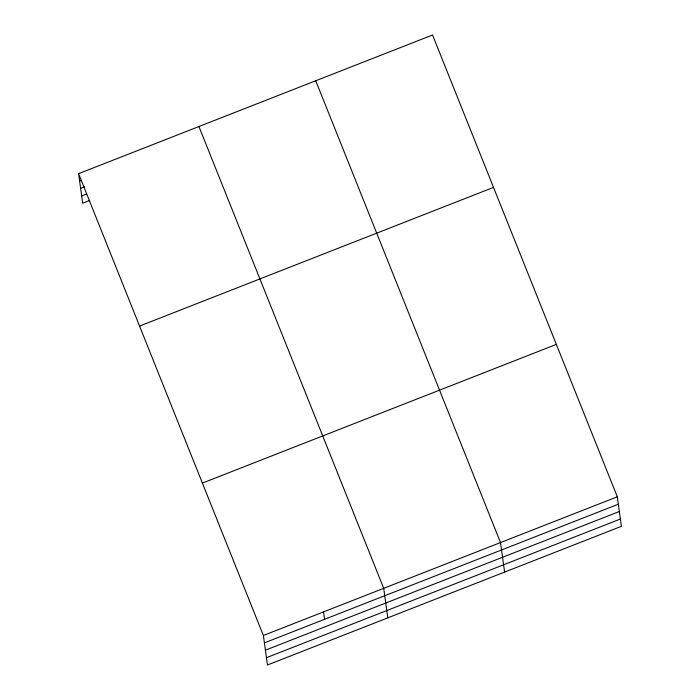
<?xml version="1.0" encoding="UTF-8"?>
<svg xmlns="http://www.w3.org/2000/svg" width="700" height="700" viewBox="0 0 700 700"><rect width="100%" height="100%" fill="white"/><g stroke="black" fill="none" stroke-linecap="round" stroke-linejoin="round"><path stroke-width="1.05" d="M78.593 173.679L432.539 35L617.312 496.799L621.407 526.321L267.461 665L263.366 635.469L78.593 173.679L82.688 203.201L89.714 200.454M79.625 181.09L81.629 180.303M80.631 188.388L84.647 186.812M81.681 195.904L86.695 193.944M139.571 326.069L493.509 187.39M202.396 483.079L556.334 344.4M263.366 635.469L617.312 496.799M264.399 642.88L618.336 504.21M265.405 650.186L619.351 511.508M266.455 657.702L620.392 519.024M315.735 80.763L500.509 542.561L504.604 572.084M198.931 126.525L383.705 588.324L387.809 617.846M323.54 611.896L324.564 619.308"/></g></svg>
